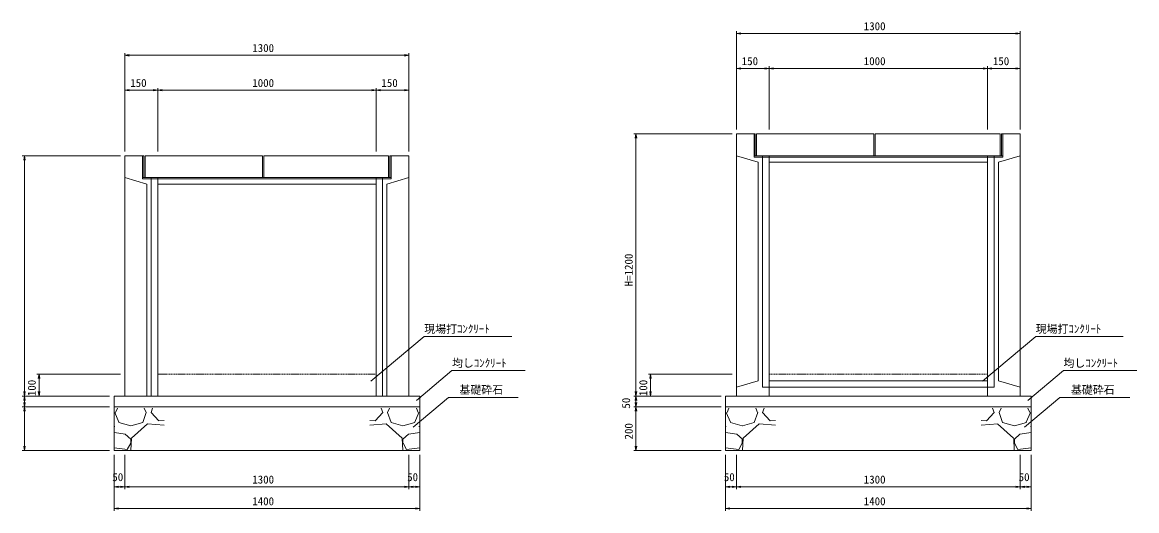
# Model space of a CAD drawing. Units: millimetres on the paper. Extents: x 0 to 841, y 0 to 594.
# Drawn here: x 194.6 to 449.7, y 321.7 to 433.5 of the extents above; entities that cross this region are included whole.
import ezdxf
from ezdxf.enums import TextEntityAlignment as Align

# ---------------------------------------------------------------- set-up
doc = ezdxf.new("R2010")
doc.units = ezdxf.units.MM
doc.linetypes.add('USER1', pattern=[0.375, 0.25, -0.125])
for name, color, linetype, lineweight in [('D-STR-DIM（寸法）', 7, 'Continuous', 18), ('D-STR-HTXT（旗揚げ）', 7, 'Continuous', 18), ('D-STR-STR1（構造物）', 4, 'Continuous', 18), ('D-STR-STRn（構造物）', 7, 'Continuous', 18), ('D-STR（構造物外形線）', 1, 'Continuous', 18)]:
    doc.layers.add(name, color=color, linetype=linetype, lineweight=lineweight)
doc.layers.add('D-STR-TXT（文字）', color=7, linetype='Continuous')
doc.styles.add('ＭＳ ゴシック', font='')
doc.styles.get('ＭＳ ゴシック').set_extended_font_data('MS Gothic')

msp = doc.modelspace()

# ---------------------------------------------------------------- linework, layer by layer
at = {"layer": 'D-STR-DIM（寸法）'}
for p, q in [((358.065, 408.949), (358.065, 431.449)), ((423.065, 408.949), (423.065, 431.449)), ((358.065, 430.949), (359.065, 431.115)), ((359.065, 430.782), (358.065, 430.949)), ((358.065, 430.949), (359.065, 430.949)), ((359.065, 430.949), (422.065, 430.949)), ((422.065, 431.115), (423.065, 430.949)), ((423.065, 430.949), (422.065, 430.782)), ((423.065, 430.949), (422.065, 430.949)), ((218.065, 403.949), (218.065, 426.449)), ((218.065, 425.949), (219.065, 426.115)), ((282.065, 426.115), (283.065, 425.949)), ((283.065, 403.949), (283.065, 426.449)), ((219.065, 425.782), (218.065, 425.949)), ((218.065, 425.949), (219.065, 425.949)), ((219.065, 425.949), (282.065, 425.949)), ((283.065, 425.949), (282.065, 425.782)), ((283.065, 425.949), (282.065, 425.949)), ((358.065, 408.949), (358.065, 423.449)), ((358.065, 422.949), (359.065, 423.115)), ((359.065, 422.782), (358.065, 422.949)), ((358.065, 422.949), (359.065, 422.949)), ((359.065, 422.949), (364.565, 422.949)), ((364.565, 423.115), (365.565, 422.949)), ((365.565, 422.949), (364.565, 422.782)), ((365.565, 422.949), (364.565, 422.949)), ((365.565, 408.949), (365.565, 423.449)), ((365.565, 408.949), (365.565, 423.449)), ((365.565, 422.949), (366.565, 423.115)), ((366.565, 422.782), (365.565, 422.949)), ((365.565, 422.949), (366.565, 422.949)), ((366.565, 422.949), (414.565, 422.949)), ((414.565, 423.115), (415.565, 422.949)), ((415.565, 422.949), (414.565, 422.782)), ((415.565, 422.949), (414.565, 422.949)), ((415.565, 408.949), (415.565, 423.449)), ((415.565, 408.949), (415.565, 423.449)), ((415.565, 422.949), (416.565, 423.115)), ((416.565, 422.782), (415.565, 422.949)), ((415.565, 422.949), (416.565, 422.949)), ((416.565, 422.949), (422.065, 422.949)), ((422.065, 423.115), (423.065, 422.949)), ((423.065, 422.949), (422.065, 422.782)), ((423.065, 422.949), (422.065, 422.949)), ((423.065, 408.949), (423.065, 423.449)), ((218.065, 403.949), (218.065, 418.449)), ((225.565, 403.949), (225.565, 418.449)), ((225.565, 403.949), (225.565, 418.449)), ((275.565, 403.949), (275.565, 418.449)), ((275.565, 403.949), (275.565, 418.449)), ((283.065, 403.949), (283.065, 418.449)), ((218.065, 417.949), (219.065, 418.115)), ((219.065, 417.782), (218.065, 417.949)), ((218.065, 417.949), (219.065, 417.949)), ((219.065, 417.949), (224.565, 417.949)), ((224.565, 418.115), (225.565, 417.949)), ((225.565, 417.949), (224.565, 417.782)), ((225.565, 417.949), (224.565, 417.949)), ((225.565, 417.949), (226.565, 418.115)), ((226.565, 417.782), (225.565, 417.949)), ((225.565, 417.949), (226.565, 417.949)), ((226.565, 417.949), (274.565, 417.949)), ((274.565, 418.115), (275.565, 417.949)), ((275.565, 417.949), (274.565, 417.782)), ((275.565, 417.949), (274.565, 417.949)), ((275.565, 417.949), (276.565, 418.115)), ((276.565, 417.782), (275.565, 417.949)), ((275.565, 417.949), (276.565, 417.949)), ((276.565, 417.949), (282.065, 417.949)), ((282.065, 418.115), (283.065, 417.949)), ((283.065, 417.949), (282.065, 417.782)), ((283.065, 417.949), (282.065, 417.949)), ((357.065, 407.949), (334.565, 407.949)), ((334.898, 406.949), (335.065, 407.949)), ((335.065, 407.949), (335.231, 406.949)), ((335.065, 407.949), (335.065, 406.949)), ((335.065, 406.949), (335.065, 348.949)), ((217.065, 402.949), (194.565, 402.949)), ((194.898, 401.949), (195.065, 402.949)), ((195.065, 402.949), (195.231, 401.949)), ((195.065, 402.949), (195.065, 401.949)), ((195.065, 401.949), (195.065, 348.949)), ((217.065, 352.949), (197.899, 352.949)), ((198.232, 351.949), (198.399, 352.949)), ((198.399, 352.949), (198.565, 351.949)), ((198.399, 352.949), (198.399, 351.949)), ((357.065, 352.949), (337.899, 352.949)), ((338.232, 351.949), (338.399, 352.949)), ((338.399, 352.949), (338.565, 351.949)), ((338.399, 352.949), (338.399, 351.949)), ((198.399, 351.949), (198.399, 348.949)), ((338.399, 351.949), (338.399, 348.949)), ((214.565, 347.949), (194.565, 347.949)), ((212.065, 347.949), (194.565, 347.949)), ((195.065, 347.949), (194.898, 348.949)), ((194.898, 346.949), (195.065, 347.949)), ((195.231, 348.949), (195.065, 347.949)), ((195.065, 347.949), (195.065, 348.949)), ((195.065, 347.949), (195.231, 346.949)), ((195.065, 347.949), (195.065, 346.949)), ((214.565, 347.949), (197.899, 347.949)), ((198.399, 347.949), (198.232, 348.949)), ((198.565, 348.949), (198.399, 347.949)), ((198.399, 347.949), (198.399, 348.949)), ((354.565, 347.949), (334.565, 347.949)), ((352.065, 347.949), (334.565, 347.949)), ((335.065, 347.949), (334.898, 348.949)), ((334.898, 346.949), (335.065, 347.949)), ((335.231, 348.949), (335.065, 347.949)), ((335.065, 347.949), (335.065, 348.949)), ((335.065, 347.949), (335.231, 346.949)), ((335.065, 347.949), (335.065, 346.949)), ((354.565, 347.949), (337.899, 347.949)), ((338.399, 347.949), (338.232, 348.949)), ((338.565, 348.949), (338.399, 347.949)), ((338.399, 347.949), (338.399, 348.949)), ((214.565, 345.449), (194.565, 345.449)), ((214.565, 345.449), (194.565, 345.449)), ((195.065, 345.449), (194.898, 346.449)), ((194.898, 344.449), (195.065, 345.449)), ((195.065, 346.949), (195.065, 346.449)), ((195.231, 346.449), (195.065, 345.449)), ((195.065, 345.449), (195.065, 346.449)), ((195.065, 345.449), (195.231, 344.449)), ((195.065, 345.449), (195.065, 344.449)), ((195.065, 344.449), (195.065, 336.449)), ((354.565, 345.449), (334.565, 345.449)), ((354.565, 345.449), (334.565, 345.449)), ((335.065, 345.449), (334.898, 346.449)), ((334.898, 344.449), (335.065, 345.449)), ((335.065, 346.949), (335.065, 346.449)), ((335.231, 346.449), (335.065, 345.449)), ((335.065, 345.449), (335.065, 346.449)), ((335.065, 345.449), (335.231, 344.449)), ((335.065, 345.449), (335.065, 344.449)), ((335.065, 344.449), (335.065, 336.449)), ((214.565, 335.449), (194.565, 335.449)), ((195.065, 335.449), (194.898, 336.449)), ((195.231, 336.449), (195.065, 335.449)), ((195.065, 335.449), (195.065, 336.449)), ((215.565, 334.449), (215.565, 326.656)), ((215.565, 334.449), (215.565, 321.688)), ((218.065, 334.449), (218.065, 326.656)), ((218.065, 334.449), (218.065, 326.656)), ((283.065, 334.449), (283.065, 326.656)), ((283.065, 334.449), (283.065, 326.656)), ((285.565, 334.449), (285.565, 326.656)), ((285.565, 334.449), (285.565, 321.688)), ((354.565, 335.449), (334.565, 335.449)), ((335.065, 335.449), (334.898, 336.449)), ((335.231, 336.449), (335.065, 335.449)), ((335.065, 335.449), (335.065, 336.449)), ((355.565, 334.449), (355.565, 326.656)), ((355.565, 334.449), (355.565, 321.688)), ((358.065, 334.449), (358.065, 326.656)), ((358.065, 334.449), (358.065, 326.656)), ((423.065, 334.449), (423.065, 326.656)), ((423.065, 334.449), (423.065, 326.656)), ((425.565, 334.449), (425.565, 326.656)), ((425.565, 334.449), (425.565, 321.688)), ((215.565, 327.156), (216.565, 327.322)), ((216.565, 326.989), (215.565, 327.156)), ((215.565, 327.156), (216.565, 327.156)), ((217.065, 327.156), (216.565, 327.156)), ((217.065, 327.322), (218.065, 327.156)), ((218.065, 327.156), (217.065, 326.989)), ((218.065, 327.156), (217.065, 327.156)), ((218.065, 327.156), (219.065, 327.322)), ((219.065, 326.989), (218.065, 327.156)), ((218.065, 327.156), (219.065, 327.156)), ((282.065, 327.156), (219.065, 327.156)), ((282.065, 327.322), (283.065, 327.156)), ((283.065, 327.156), (282.065, 326.989)), ((283.065, 327.156), (282.065, 327.156)), ((283.065, 327.156), (284.065, 327.322)), ((284.065, 326.989), (283.065, 327.156)), ((283.065, 327.156), (284.065, 327.156)), ((284.065, 327.156), (284.565, 327.156)), ((284.565, 327.322), (285.565, 327.156)), ((285.565, 327.156), (284.565, 326.989)), ((285.565, 327.156), (284.565, 327.156)), ((355.565, 327.156), (356.565, 327.322)), ((356.565, 326.989), (355.565, 327.156)), ((355.565, 327.156), (356.565, 327.156)), ((357.065, 327.156), (356.565, 327.156)), ((357.065, 327.322), (358.065, 327.156)), ((358.065, 327.156), (357.065, 326.989)), ((358.065, 327.156), (357.065, 327.156)), ((358.065, 327.156), (359.065, 327.322)), ((359.065, 326.989), (358.065, 327.156)), ((358.065, 327.156), (359.065, 327.156)), ((422.065, 327.156), (359.065, 327.156)), ((422.065, 327.322), (423.065, 327.156)), ((423.065, 327.156), (422.065, 326.989)), ((423.065, 327.156), (422.065, 327.156)), ((423.065, 327.156), (424.065, 327.322)), ((424.065, 326.989), (423.065, 327.156)), ((423.065, 327.156), (424.065, 327.156)), ((424.065, 327.156), (424.565, 327.156)), ((424.565, 327.322), (425.565, 327.156)), ((425.565, 327.156), (424.565, 326.989)), ((425.565, 327.156), (424.565, 327.156)), ((215.565, 322.188), (216.565, 322.355)), ((216.565, 322.021), (215.565, 322.188)), ((215.565, 322.188), (216.565, 322.188)), ((284.565, 322.188), (216.565, 322.188)), ((284.565, 322.355), (285.565, 322.188)), ((285.565, 322.188), (284.565, 322.021)), ((285.565, 322.188), (284.565, 322.188)), ((355.565, 322.188), (356.565, 322.355)), ((356.565, 322.021), (355.565, 322.188)), ((355.565, 322.188), (356.565, 322.188)), ((424.565, 322.188), (356.565, 322.188)), ((424.565, 322.355), (425.565, 322.188)), ((425.565, 322.188), (424.565, 322.021)), ((425.565, 322.188), (424.565, 322.188))]:
    msp.add_line(p, q, dxfattribs=at)
at = {"layer": 'D-STR-HTXT（旗揚げ）'}
for p, q in [((274.402, 351.375), (286.587, 361.589)), ((306.622, 361.589), (286.587, 361.589)), ((414.402, 351.375), (426.587, 361.589)), ((446.622, 361.589), (426.587, 361.589)), ((284.821, 346.95), (292.944, 353.76)), ((309.711, 353.76), (292.944, 353.76)), ((424.821, 346.95), (432.944, 353.76)), ((449.711, 353.76), (432.944, 353.76)), ((284.024, 340.823), (292.147, 347.633)), ((308.121, 347.633), (292.147, 347.633)), ((424.024, 340.823), (432.147, 347.633)), ((448.121, 347.633), (432.147, 347.633))]:
    msp.add_line(p, q, dxfattribs=at)
at = {"layer": 'D-STR-STR1（構造物）'}
for p, q in [((362.09, 407.949), (362.09, 405.299)), ((362.09, 407.949), (362.09, 402.649)), ((362.39, 407.949), (362.09, 407.949)), ((362.09, 402.799), (362.09, 407.949)), ((362.39, 402.949), (362.39, 407.949)), ((362.69, 407.949), (362.99, 407.949)), ((362.99, 407.949), (362.69, 407.949)), ((362.69, 407.949), (389.54, 407.949)), ((362.69, 402.949), (362.69, 407.949)), ((389.24, 407.949), (387.77, 407.949)), ((389.54, 407.949), (389.54, 402.949)), ((389.84, 407.949), (390.14, 407.949)), ((390.14, 407.949), (389.84, 407.949)), ((389.84, 407.949), (418.44, 407.949)), ((389.84, 402.949), (389.84, 407.949)), ((418.44, 407.949), (418.44, 402.949)), ((418.74, 407.949), (419.04, 407.949)), ((418.74, 402.949), (418.74, 407.949)), ((419.04, 407.949), (419.04, 402.649)), ((419.04, 402.799), (419.04, 407.949)), ((222.09, 402.949), (222.09, 400.299)), ((222.09, 402.949), (222.09, 397.649)), ((222.39, 402.949), (222.09, 402.949)), ((222.09, 397.799), (222.09, 402.949)), ((222.39, 397.949), (222.39, 402.949)), ((222.69, 402.949), (222.99, 402.949)), ((222.99, 402.949), (222.69, 402.949)), ((222.69, 402.949), (249.54, 402.949)), ((222.69, 397.949), (222.69, 402.949)), ((249.24, 402.949), (247.77, 402.949)), ((249.54, 402.949), (249.54, 397.949)), ((249.84, 402.949), (250.14, 402.949)), ((250.14, 402.949), (249.84, 402.949)), ((249.84, 402.949), (278.44, 402.949)), ((249.84, 397.949), (249.84, 402.949)), ((278.44, 402.949), (278.44, 397.949)), ((278.74, 402.949), (279.04, 402.949)), ((278.74, 397.949), (278.74, 402.949)), ((279.04, 402.949), (279.04, 397.649)), ((279.04, 397.799), (279.04, 402.949)), ((362.09, 402.649), (419.04, 402.649)), ((389.54, 402.949), (362.39, 402.949)), ((418.74, 402.949), (389.84, 402.949)), ((222.09, 397.649), (279.04, 397.649)), ((249.54, 397.949), (222.39, 397.949)), ((278.74, 397.949), (249.84, 397.949))]:
    msp.add_line(p, q, dxfattribs=at)
at = {"layer": 'D-STR-STR1（構造物）', "color": 7}
for p, q in [((362.39, 407.949), (362.39, 402.949)), ((389.54, 407.949), (389.54, 402.949)), ((418.74, 407.949), (418.74, 402.949)), ((222.39, 402.949), (222.39, 397.949)), ((249.54, 402.949), (249.54, 397.949)), ((278.74, 402.949), (278.74, 397.949)), ((364.065, 402.949), (417.065, 402.949)), ((224.065, 397.949), (277.065, 397.949))]:
    msp.add_line(p, q, dxfattribs=at)
at = {"layer": 'D-STR-STR1（構造物）', "color": 7, "linetype": 'USER1'}
for p, q in [((225.565, 352.949), (275.565, 352.949)), ((365.565, 352.949), (415.565, 352.949))]:
    msp.add_line(p, q, dxfattribs=at)
at = {"layer": 'D-STR-STRn（構造物）'}
for p, q in [((215.565, 347.949), (215.565, 335.449)), ((218.065, 347.949), (215.565, 347.949)), ((283.065, 347.949), (285.565, 347.949)), ((285.565, 347.949), (285.565, 335.449)), ((355.565, 347.949), (355.565, 335.449)), ((358.065, 347.949), (355.565, 347.949)), ((423.065, 347.949), (425.565, 347.949)), ((425.565, 347.949), (425.565, 335.449)), ((285.565, 345.449), (215.565, 345.449)), ((215.916, 344.17), (216.338, 345.152)), ((222.475, 345.152), (222.929, 344.167)), ((224.043, 344.163), (224.414, 345.152)), ((277.086, 344.163), (276.715, 345.152)), ((278.655, 345.152), (278.2, 344.167)), ((285.213, 344.17), (284.792, 345.152)), ((425.565, 345.449), (355.565, 345.449)), ((355.916, 344.17), (356.338, 345.152)), ((362.475, 345.152), (362.929, 344.167)), ((364.043, 344.163), (364.414, 345.152)), ((417.086, 344.163), (416.715, 345.152)), ((418.655, 345.152), (418.2, 344.167)), ((425.213, 344.17), (424.792, 345.152)), ((215.743, 344.167), (216.7, 341.932)), ((216.689, 341.917), (219.402, 341.119)), ((219.431, 341.118), (222.144, 341.916)), ((222.135, 341.921), (222.933, 344.156)), ((225.799, 342.277), (224.044, 344.192)), ((227.028, 342.378), (225.781, 342.269)), ((274.102, 342.378), (275.348, 342.269)), ((275.33, 342.277), (277.086, 344.192)), ((278.994, 341.921), (278.196, 344.156)), ((281.698, 341.118), (278.985, 341.916)), ((284.441, 341.917), (281.727, 341.119)), ((285.387, 344.167), (284.429, 341.932)), ((355.743, 344.167), (356.7, 341.932)), ((356.689, 341.917), (359.402, 341.119)), ((359.431, 341.118), (362.144, 341.916)), ((362.135, 341.921), (362.933, 344.156)), ((365.799, 342.277), (364.044, 344.192)), ((367.028, 342.378), (365.781, 342.269)), ((414.102, 342.378), (415.348, 342.269)), ((415.33, 342.277), (417.086, 344.192)), ((418.994, 341.921), (418.196, 344.156)), ((421.698, 341.118), (418.985, 341.916)), ((424.441, 341.917), (421.727, 341.119)), ((425.387, 344.167), (424.429, 341.932)), ((215.748, 340.974), (215.565, 341.035)), ((215.565, 340.88), (215.729, 340.978)), ((218.16, 339.231), (215.565, 339.621)), ((223.26, 341.614), (219.589, 338.263)), ((227.028, 341.274), (223.251, 341.589)), ((274.102, 341.274), (277.879, 341.589)), ((277.869, 341.614), (281.54, 338.263)), ((282.969, 339.231), (285.565, 339.621)), ((285.382, 340.974), (285.565, 341.035)), ((285.565, 340.88), (285.401, 340.978)), ((355.748, 340.974), (355.565, 341.035)), ((355.565, 340.88), (355.729, 340.978)), ((358.16, 339.231), (355.565, 339.621)), ((363.26, 341.614), (359.589, 338.263)), ((367.028, 341.274), (363.251, 341.589)), ((414.102, 341.274), (417.879, 341.589)), ((417.869, 341.614), (421.54, 338.263)), ((422.969, 339.231), (425.565, 339.621)), ((425.382, 340.974), (425.565, 341.035)), ((425.565, 340.88), (425.401, 340.978)), ((219.433, 338.082), (218.156, 339.199)), ((218.598, 335.701), (219.396, 337.138)), ((219.415, 337.144), (219.415, 338.102)), ((219.579, 338.257), (219.451, 335.576)), ((281.55, 338.257), (281.678, 335.576)), ((281.697, 338.082), (282.973, 339.199)), ((281.714, 337.144), (281.714, 338.102)), ((282.532, 335.701), (281.734, 337.138)), ((359.433, 338.082), (358.156, 339.199)), ((358.598, 335.701), (359.396, 337.138)), ((359.415, 337.144), (359.415, 338.102)), ((359.579, 338.257), (359.451, 335.576)), ((421.55, 338.257), (421.678, 335.576)), ((421.697, 338.082), (422.973, 339.199)), ((421.714, 337.144), (421.714, 338.102)), ((422.532, 335.701), (421.734, 337.138)), ((215.565, 336.068), (218.623, 335.701)), ((215.565, 335.449), (285.565, 335.449)), ((285.565, 336.068), (282.506, 335.701)), ((355.565, 336.068), (358.623, 335.701)), ((355.565, 335.449), (425.565, 335.449)), ((425.565, 336.068), (422.506, 335.701))]:
    msp.add_line(p, q, dxfattribs=at)
at = {"layer": 'D-STR（構造物外形線）'}
for p, q in [((358.065, 407.949), (358.065, 347.949)), ((362.09, 407.949), (358.065, 407.949)), ((362.09, 407.949), (362.09, 402.949)), ((419.04, 407.949), (419.04, 402.949)), ((423.065, 407.949), (419.04, 407.949)), ((423.065, 347.949), (423.065, 407.949)), ((218.065, 402.949), (218.065, 347.949)), ((222.09, 402.949), (218.065, 402.949)), ((222.09, 402.949), (222.09, 397.949)), ((279.04, 402.949), (279.04, 397.949)), ((283.065, 402.949), (279.04, 402.949)), ((283.065, 347.949), (283.065, 402.949)), ((358.065, 402.949), (363.065, 401.449)), ((362.09, 402.949), (419.04, 402.949)), ((363.065, 401.449), (363.065, 351.449)), ((364.065, 349.949), (364.065, 402.949)), ((365.565, 402.949), (365.565, 347.949)), ((365.565, 401.449), (415.565, 401.449)), ((365.565, 351.449), (365.565, 401.449)), ((415.565, 402.949), (415.565, 347.949)), ((415.565, 401.449), (415.565, 351.449)), ((417.065, 402.949), (417.065, 349.949)), ((423.065, 402.949), (418.065, 401.449)), ((418.065, 401.449), (418.065, 351.449)), ((218.065, 397.949), (223.065, 396.449)), ((222.09, 397.949), (279.04, 397.949)), ((223.065, 396.449), (223.065, 347.949)), ((224.065, 347.949), (224.065, 397.949)), ((225.565, 397.949), (225.565, 347.949)), ((225.565, 396.449), (275.565, 396.449)), ((225.565, 347.949), (225.565, 396.449)), ((275.565, 397.949), (275.565, 347.949)), ((275.565, 396.449), (275.565, 347.949)), ((277.065, 397.949), (277.065, 347.949)), ((283.065, 397.949), (278.065, 396.449)), ((278.065, 396.449), (278.065, 347.949)), ((363.065, 351.449), (358.065, 349.949)), ((417.065, 349.949), (364.065, 349.949)), ((415.565, 351.449), (365.565, 351.449)), ((418.065, 351.449), (423.065, 349.949)), ((218.065, 347.949), (283.065, 347.949)), ((358.065, 347.949), (423.065, 347.949))]:
    msp.add_line(p, q, dxfattribs=at)

# ---------------------------------------------------------------- texts
at = {"layer": 'D-STR-DIM（寸法）', "style": 'ＭＳ ゴシック'}
for s, p in [('1300', (387.221, 431.149)), ('1300', (247.221, 426.149)), ('150', (359.283, 423.149)), ('1000', (387.221, 423.149)), ('150', (416.783, 423.149)), ('150', (219.283, 418.149)), ('1000', (247.221, 418.149)), ('150', (276.783, 418.149)), ('50', (215.184, 327.915)), ('1300', (247.221, 327.356)), ('50', (282.684, 327.915)), ('50', (355.184, 327.915)), ('1300', (387.221, 327.356)), ('50', (422.684, 327.915)), ('1400', (247.221, 322.388)), ('1400', (387.221, 322.388))]:
    msp.add_text(s, height=1.833, dxfattribs=at).set_placement(p, align=Align.BOTTOM_LEFT)
for s, p in [('H=1200', (334.865, 373.063)), ('100', (198.199, 347.917)), ('100', (338.199, 347.917)), ('50', (334.265, 345.068)), ('200', (334.865, 337.999))]:
    msp.add_text(s, height=1.833, rotation=90, dxfattribs=at).set_placement(p, align=Align.BOTTOM_LEFT)
at = {"layer": 'D-STR-TXT（文字）', "style": 'ＭＳ ゴシック'}
for s, p in [('現場打ｺﾝｸﾘｰﾄ', (286.587, 361.842)), ('現場打ｺﾝｸﾘｰﾄ', (426.587, 361.842)), ('均しｺﾝｸﾘｰﾄ', (292.944, 354.013)), ('均しｺﾝｸﾘｰﾄ', (432.944, 354.013)), ('基礎砕石', (294.647, 347.885)), ('基礎砕石', (434.647, 347.885))]:
    msp.add_text(s, height=1.833, dxfattribs=at).set_placement(p, align=Align.BOTTOM_LEFT)

doc.saveas('drawing.dxf')
